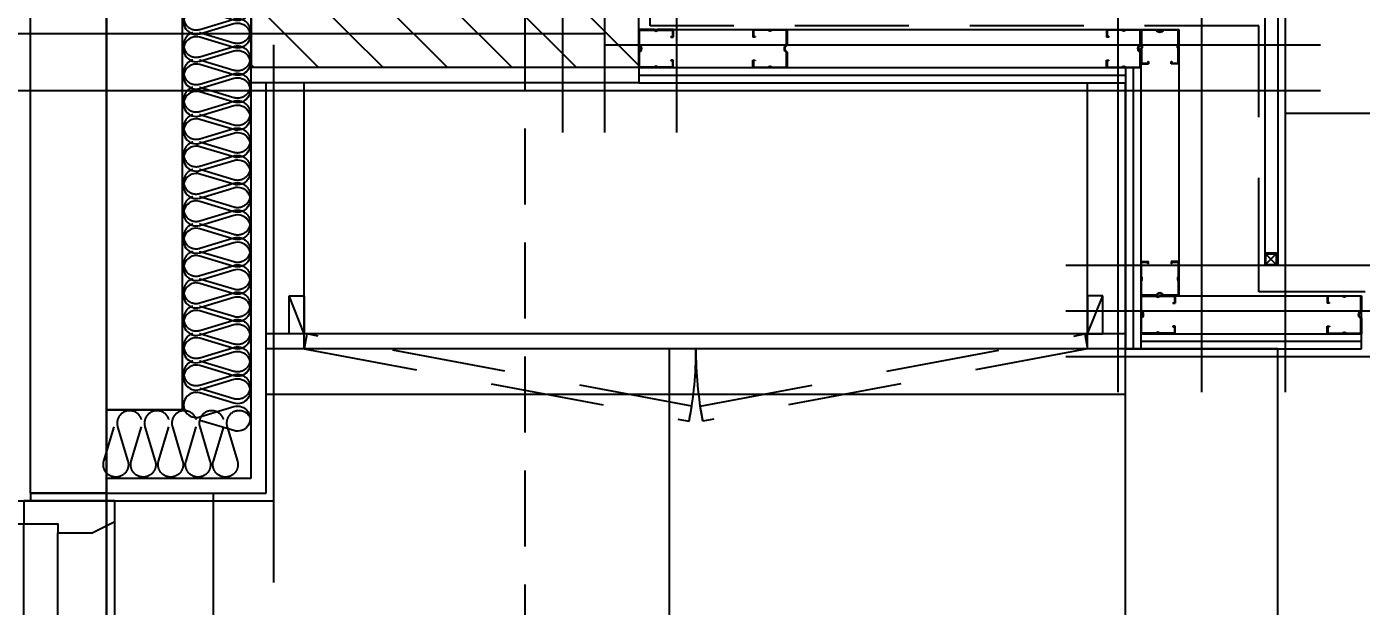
# Model space of a CAD drawing. Header units: millimetres. Extents: x 0 to 1390178, y 0 to 110113.
# Drawn here: x 701357 to 703112, y 24312 to 25075 of the extents above; entities that cross this region are included whole.
import ezdxf
from ezdxf.xclip import XClip

# ---------------------------------------------------------------- set-up
doc = ezdxf.new("R2010")
doc.units = ezdxf.units.MM
doc.header["$LTSCALE"] = 100
doc.header["$XCLIPFRAME"] = 0
for name, pattern in [('X - 단위세대 확장형$0$CEN', [62, 60, -1, 0, -1]), ('X - 단위세대 확장형$0$HID', [1.5, 1, -0.5]), ('X - 단위세대 확장형$0$X-25$0$HD', [2.5, 1.5, -1]), ('X - 단위세대 확장형$0$X-25$0$HID', [2.3, 1.5, -0.8]), ('X - 평면도$0$CEN', [62, 60, -1, 0, -1])]:
    doc.linetypes.add(name, pattern=pattern)
doc.layers.get('DEFPOINTS').update_dxf_attribs({"color": 145})
for name, color, linetype in [('DIM', 7, 'Continuous'), ('SYM', 7, 'Continuous'), ('X - 단위세대 확장형$0$A-CEN', 1, 'X - 단위세대 확장형$0$CEN'), ('X - 단위세대 확장형$0$A-ETC', 7, 'Continuous'), ('X - 단위세대 확장형$0$A-FIN', 8, 'Continuous'), ('X - 단위세대 확장형$0$A-INS', 9, 'Continuous'), ('X - 단위세대 확장형$0$A-TILE', 253, 'Continuous'), ('X - 단위세대 확장형$0$A-WALB', 3, 'Continuous'), ('X - 단위세대 확장형$0$AA-EL-PCN4', 4, 'Continuous'), ('X - 단위세대 확장형$0$AA-WAXM-CONC', 2, 'Continuous'), ('X - 단위세대 확장형$0$AA-XXXX-CNTL', 1, 'X - 단위세대 확장형$0$CEN'), ('X - 단위세대 확장형$0$AA-XXXX-FUR', 8, 'Continuous'), ('X - 단위세대 확장형$0$AA-XXXX-PATT', 8, 'Continuous'), ('X - 단위세대 확장형$0$X-25$0$AA-DETL-PCN9', 9, 'Continuous'), ('X - 단위세대 확장형$0$X-25$0$AA-FFXM-SANI', 4, 'Continuous'), ('X - 단위세대 확장형$0$X-25$0$AA-XXXX-FINL', 6, 'Continuous'), ('X - 단위세대 확장형$0$결로방지단열재', 7, 'X - 단위세대 확장형$0$HID'), ('X - 평면도$0$AA-XXXX-CNTL', 1, 'X - 평면도$0$CEN')]:
    doc.layers.add(name, color=color, linetype=linetype)
doc.layers.add('X - 단위세대 확장형$0$A-door', color=4, linetype='Continuous', lineweight=25)
doc.layers.add('X - 단위세대 확장형$0$A-MC', color=171, linetype='Continuous', plot=False)
doc.styles.add('HAUD01', font='Dotum.ttf')
doc.dimstyles.new('HAUD-80', dxfattribs={"dimscale": 100, "dimtxt": 2.5, "dimasz": 0.5, "dimexe": 0, "dimexo": 1.5, "dimgap": 1, "dimtad": 1, "dimdec": 0, "dimdsep": 46, "dimlunit": 6, "dimtxsty": 'HAUD01', "dimblk": 'Z_DOT', "dimcen": 2.5, "dimdle": 1.5, "dimclrd": 7, "dimclre": 7, "dimclrt": 4, "dimadec": 0, "dimazin": 0, "dimtfac": 1, "dimtdec": 0, "dimtix": 1, "dimtmove": 2, "dimatfit": 3, "dimfxl": 1, "dimtvp": 1, "dimtolj": 1, "dimtzin": 0, "dimarcsym": 0})

# ---------------------------------------------------------------- blocks, each defined once
blk = doc.blocks.new('X - 단위세대 확장형$0$A$C188F32DF')
at = {"layer": 'X - 단위세대 확장형$0$A-ETC', "color": 8, "linetype": 'Continuous'}
blk.add_line((-300, 809), (-314, 809), dxfattribs=at)
for points in [[(25, 825), (-315, 825)], [(25, 808), (-315, 808)], [(-300, 823), (-314, 823), (-300, 809), (-300, 823), (-314, 809), (-314, 823)]]:
    blk.add_lwpolyline(points, dxfattribs=at)
blk.add_lwpolyline([(-315, 808), (-315, 824), (-299, 824), (-299, 808)], close=True, dxfattribs=at)
at = {"layer": 'X - 단위세대 확장형$0$A-TILE'}
blk.add_line((-115, 835), (-115, 2285), dxfattribs=at)
at = {"layer": 'X - 단위세대 확장형$0$X-25$0$AA-FFXM-SANI', "color": 8, "linetype": 'X - 단위세대 확장형$0$X-25$0$HID'}
blk.add_lwpolyline([(-350, 2320), (-350, 800), (0, 800), (0, 0), (1020, 0), (1020, 2320)], close=True, dxfattribs=at)
blk = doc.blocks.new('X - 단위세대 확장형$0$insul1')
blk.add_lwpolyline([(0, 0.25, 1.344031), (0.35, 0.25), (0.2, 0.75, -1.344031), (0.55, 0.75), (0.4, 0.25)], format="xyb")
blk = doc.blocks.new('X - 단위세대 확장형$0$A$C6f67e9a2')
ref = blk.add_blockref('X - 단위세대 확장형$0$A$C188F32DF', (3545, -23987.5), dxfattribs=dict(xscale=-1, rotation=270))
XClip(ref).set_block_clipping_path([(264.9999999981, -934.8789080523), (1164.9999999981, 7747.5220021408)])
at = {"layer": 'X - 단위세대 확장형$0$A-INS'}
ref = blk.add_blockref('X - 단위세대 확장형$0$insul1', (2930, -22772.6), dxfattribs=dict(at, xscale=90, yscale=90, zscale=90, rotation=270, row_count=1, column_count=47, row_spacing=1.104405267309417e-29, column_spacing=36))
XClip(ref).set_block_clipping_path([(-0.0009299746, 0), (10.5546255809, 1)])
blk = doc.blocks.new('X - 단위세대 확장형$0$D2-1050')
at = {"layer": 'DEFPOINTS'}
for p, q in [((-150, 109), (-150, 209)), ((1140, 109), (1140, 209)), ((-40, 109), (-150, 109)), ((-40, 9), (-40, 109)), ((-40, 109), (-30, 109)), ((1030, 109), (1020, 109)), ((1030, 9), (1030, 109)), ((1030, 109), (1140, 109)), ((-40, 9), (-30, 9)), ((1030, 9), (1020, 9))]:
    blk.add_line(p, q, dxfattribs=at)
at = {"layer": 'X - 단위세대 확장형$0$A-door', "color": 8}
for p, q in [((-3, 120), (993, 120)), ((12, 45), (978, 45)), ((0, 0), (990, 0))]:
    blk.add_line(p, q, dxfattribs=at)
at = {"layer": 'X - 단위세대 확장형$0$A-door'}
for points in [[(-30, 0), (0, 0), (0, 45), (12, 45), (12, 90), (-3, 120), (-30, 120)], [(1020, 0), (990, 0), (990, 45), (978, 45), (978, 90), (993, 120), (1020, 120)], [(45, 0), (45, -990), (0, -990), (0, 0)]]:
    blk.add_lwpolyline(points, close=True, dxfattribs=at)
at = {"layer": 'X - 단위세대 확장형$0$A-door', "color": 1}
blk.add_arc((0, 0), 990, 270, 0, dxfattribs=at)
blk = doc.blocks.new('X - 단위세대 확장형$0$20220222-결로')
at = {"layer": 'X - 단위세대 확장형$0$결로방지단열재'}
blk.add_lwpolyline([(-15470, -730), (-15470, 740), (-14180, 740), (-14180, 2390), (-21220, 2390), (-21220, -730)], dxfattribs=at)
blk = doc.blocks.new('X - 단위세대 확장형$0$X-25$0$stud80')
at = {"layer": 'X - 단위세대 확장형$0$X-25$0$AA-DETL-PCN9', "color": 8}
for p, q in [((-25, 10.4), (-25, -10.1)), ((-4, 10.4), (-25, 10.4)), ((-24.2, -9.7), (-24.2, 9.6)), ((-24.2, 9.6), (-4.6, 9.6)), ((25, 10.4), (4, 10.4)), ((4.6, 9.6), (24.2, 9.6)), ((24.2, 9.6), (24.2, -9.7)), ((25, -10.1), (25, 10.4)), ((-25, -34.6), (-25, -14.1)), ((-25, -14.1), (-25, -34.6)), ((-24.2, -33.8), (-24.2, -14.5)), ((24.2, -14.5), (24.2, -33.8)), ((25, -34.6), (25, -14.1)), ((-25, -34.6), (-15, -34.6)), ((-15.8, -33.8), (-24.2, -33.8)), ((-15, -31.6), (-15.8, -31.6)), ((-15.8, -31.6), (-15.8, -33.8)), ((-15, -34.6), (-15, -31.6)), ((15.8, -31.6), (15, -31.6)), ((15, -31.6), (15, -34.6)), ((25, -34.6), (15, -34.6)), ((15.8, -31.6), (15.8, -33.8)), ((24.2, -33.8), (15.8, -33.8))]:
    blk.add_line(p, q, dxfattribs=at)
for centre, radius, start, end in [((0, 11.7), 4.99, 204.1092, 335.8908), ((0, 11.7), 4.19, 197.1847, 342.8153), ((-26.3, -12.1), 2.41, 303.8913, 56.1087), ((-26.3, -12.1), 3.21, 311.9045, 48.0955), ((26.3, -12.1), 3.21, 131.9045, 228.0955), ((26.3, -12.1), 2.41, 123.8913, 236.1087)]:
    blk.add_arc(centre, radius, start, end, dxfattribs=at)
blk = doc.blocks.new('X - 단위세대 확장형$0$X-25$0$C09014EF9')
at = {"layer": 'X - 단위세대 확장형$0$AA-XXXX-FUR', "color": 1, "linetype": 'ByBlock', "ltscale": 2}
blk.add_line((20, 50), (0, 0), dxfattribs=at)
blk.add_lwpolyline([(0, 0), (20, 0), (20, 50), (0, 50)], close=True, dxfattribs=at)
blk = doc.blocks.new('X - 단위세대 확장형$0$A$C11416124')
at = {"layer": 'X - 단위세대 확장형$0$A-CEN'}
for p, q in [((4794.8, 1863.8), (3489.4, 1863.8)), ((4664.4, 988.9), (4664.4, 1863.8))]:
    blk.add_line(p, q, dxfattribs=at)
at = {"layer": 'X - 단위세대 확장형$0$A-ETC', "color": 8, "linetype": 'Continuous'}
for p, q in [((5059.4, 2568.8), (5059.4, 2858.8)), ((5069.4, 2568.8), (5069.4, 2858.8)), ((5079.4, 2548.8), (5079.4, 2858.8)), ((4709.4, 1908.8), (4729.4, 1908.8))]:
    blk.add_line(p, q, dxfattribs=at)
at = {"layer": 'X - 단위세대 확장형$0$A-FIN'}
for p, q in [((5059.4, 2548.8), (5059.4, 1418.8)), ((5079.4, 2548.8), (5079.4, 1418.8)), ((4729.4, 1908.8), (4729.4, 1398.8)), ((5079.4, 1468.8), (4729.4, 1468.8)), ((5269.4, 1418.8), (4729.4, 1418.8)), ((5269.4, 1208.8), (5269.4, 1418.8))]:
    blk.add_line(p, q, dxfattribs=at)
at = {"layer": 'X - 단위세대 확장형$0$A-INS'}
for p, q in [((5249.4, 1398.8), (3589.4, 1398.8)), ((5249.4, 1208.8), (5249.4, 1398.8))]:
    blk.add_line(p, q, dxfattribs=at)
at = {"layer": 'X - 단위세대 확장형$0$A-MC'}
for p, q in [((5089.4, 2470.2), (5089.4, 4394.3)), ((4794.8, 1808.8), (3489.4, 1808.8)), ((5386.6, 1428.8), (4679.4, 1428.8)), ((5279.4, 988.9), (5279.4, 1428.8))]:
    blk.add_line(p, q, dxfattribs=at)
at = {"layer": 'X - 단위세대 확장형$0$A-TILE'}
for p, q in [((5079.4, 2748.8), (5079.4, 2548.8)), ((6339.4, 2748.8), (5079.4, 2748.8)), ((5139.4, 2548.8), (5139.4, 1418.8)), ((5079.4, 1948.8), (6339.4, 1948.8)), ((5269.4, 1348.8), (6339.4, 1348.8))]:
    blk.add_line(p, q, dxfattribs=at)
at = {"layer": 'X - 단위세대 확장형$0$A-WALB'}
for p, q in [((4709.4, 1908.8), (3589.4, 1908.8)), ((4709.4, 1908.8), (4709.4, 1398.8)), ((4619.4, 1398.8), (4709.4, 1398.8))]:
    blk.add_line(p, q, dxfattribs=at)
at = {"layer": 'X - 단위세대 확장형$0$AA-EL-PCN4'}
blk.add_line((6359.4, 2548.8), (5079.4, 2548.8), dxfattribs=at)
at = {"layer": 'X - 단위세대 확장형$0$AA-WAXM-CONC'}
for p, q in [((5159.4, 1308.8), (3589.4, 1308.8)), ((5159.4, 1308.8), (5159.4, 1208.8)), ((5269.4, 1208.8), (5159.4, 1208.8)), ((5269.4, 1208.8), (5269.4, 1108.8)), ((5269.4, 1108.8), (3489.4, 1108.8))]:
    blk.add_line(p, q, dxfattribs=at)
at = {"layer": 'X - 단위세대 확장형$0$AA-XXXX-CNTL'}
for p, q in [((5029.4, 2470.2), (5029.4, 4394.3)), ((7109.4, 1208.8), (3489.4, 1208.8))]:
    blk.add_line(p, q, dxfattribs=at)
at = {"layer": 'X - 단위세대 확장형$0$AA-XXXX-FUR', "linetype": 'X - 단위세대 확장형$0$X-25$0$HD', "elevation": 0}
for points in [[(5059.7, 2495.3), (5079.4, 2498.8), (5174.4, 1992.7), (5154.7, 1989.2)], [(5059.7, 1472.3), (5079.4, 1468.8), (5174.4, 1974.9), (5154.7, 1978.4)]]:
    blk.add_lwpolyline(points, close=True, dxfattribs=at)
at = {"layer": 'X - 단위세대 확장형$0$AA-XXXX-FUR', "linetype": 'X - 단위세대 확장형$0$X-25$0$HD'}
for centre, start, end in [((5083.5, 2451), 269.4961, 281.2135), ((5083.5, 1516.6), 78.7865, 90.5039)]:
    blk.add_arc(centre, 467.2, start, end, dxfattribs=at)
at = {"xscale": -1}
blk.add_blockref('X - 단위세대 확장형$0$A$C188F32DF', (4654.4, 1923.8), dxfattribs=at)
at = {"layer": 'X - 단위세대 확장형$0$A-INS', "xscale": 90, "yscale": 90, "zscale": 90, "row_count": 1, "column_count": 44, "row_spacing": 1.104405267309417e-29, "column_spacing": 36}
blk.add_blockref('X - 단위세대 확장형$0$insul1', (3589.4, 1308.8), dxfattribs=at)
at = {"layer": 'X - 단위세대 확장형$0$A-INS'}
ref = blk.add_blockref('X - 단위세대 확장형$0$insul1', (5159.4, 1398.8), dxfattribs=dict(at, xscale=90.00000000000033, yscale=90.00000000000033, zscale=90.00000000000033, rotation=270, row_count=1, column_count=5, row_spacing=1.419949629397821e-29, column_spacing=36.00000000000007))
XClip(ref).set_block_clipping_path([(0, 0), (2.1111111111, 1)])
at = {"layer": 'X - 단위세대 확장형$0$X-25$0$AA-XXXX-FINL', "extrusion": (0, 0, -1), "rotation": 90}
blk.add_blockref('X - 단위세대 확장형$0$X-25$0$C09014EF9', (-5009.4, 1448.8), dxfattribs=at)
at = {"layer": 'X - 단위세대 확장형$0$AA-XXXX-PATT'}
h = blk.add_hatch(dxfattribs=at)
h.set_pattern_fill('_USER', color=256, scale=60, angle=45, style=0, pattern_type=0)
h.set_pattern_definition([(45, (-1057732.575, -55284.317), (-42.426407, 42.426407), [])])
h.paths.add_polyline_path([(6449.4, 2418.8), (7009.4, 2418.8), (7009.4, 2508.8), (6359.4, 2508.8), (6359.4, 1398.8), (6449.4, 1398.8)])
h.paths.add_polyline_path([(4709.4, 1908.8), (3589.4, 1908.8), (3589.4, 1818.8), (4619.4, 1818.8), (4619.4, 1398.8), (4709.4, 1398.8)])
at = {"layer": 'X - 단위세대 확장형$0$A-CEN'}
for p, q in [((4679.4, 1863.8), (4679.4, 2805.1)), ((4570, 2648.8), (5136.4, 2648.8))]:
    blk.add_line(p, q, dxfattribs=at)
at = {"layer": 'X - 단위세대 확장형$0$A-ETC', "color": 8, "linetype": 'Continuous'}
for p, q in [((5009.4, 2618.8), (5009.4, 2858.8)), ((5079.4, 2858.8), (5009.4, 2858.8)), ((4659.4, 1908.8), (4659.4, 2618.8)), ((4659.4, 2618.8), (5009.4, 2618.8)), ((4709.4, 1908.8), (4709.4, 2568.8)), ((4709.4, 2568.8), (5079.4, 2568.8)), ((4709.4, 2558.8), (5079.4, 2558.8)), ((4709.4, 2548.8), (5079.4, 2548.8)), ((4719.4, 1908.8), (4719.4, 2548.8)), ((4729.4, 1908.8), (4729.4, 2548.8)), ((4729.4, 1908.8), (4729.4, 2548.8))]:
    blk.add_line(p, q, dxfattribs=at)
at = {"layer": 'X - 단위세대 확장형$0$A-FIN'}
for p, q in [((5079.4, 2548.8), (4729.4, 2548.8)), ((5079.4, 2498.8), (4729.4, 2498.8))]:
    blk.add_line(p, q, dxfattribs=at)
at = {"layer": 'X - 단위세대 확장형$0$A-FIN', "elevation": 0}
blk.add_lwpolyline([(4969.4, 3608.8), (4969.4, 4208.8), (3669.4, 4208.8), (3669.4, 1958.8), (4619.4, 1958.8), (4619.4, 2758.8), (4969.4, 2758.8), (4969.4, 2858.8)], dxfattribs=at)
at = {"layer": 'X - 단위세대 확장형$0$A-MC'}
for p, q in [((4969.4, 2470.2), (4969.4, 4394.3)), ((4739.4, 988.9), (4739.4, 2805.1)), ((4570, 2758.8), (5136.4, 2758.8)), ((4570, 2538.8), (5136.4, 2538.8)), ((4794.8, 1958.8), (3489.4, 1958.8))]:
    blk.add_line(p, q, dxfattribs=at)
at = {"layer": 'X - 단위세대 확장형$0$X-25$0$AA-DETL-PCN9', "xscale": -1}
for p in [(5034.4, 2848.4), (4684.4, 2558.4), (4684.4, 2093.4)]:
    blk.add_blockref('X - 단위세대 확장형$0$X-25$0$stud80', p, dxfattribs=at)
at = {"layer": 'X - 단위세대 확장형$0$X-25$0$AA-DETL-PCN9', "xscale": -1.000000000000015, "rotation": 90}
blk.add_blockref('X - 단위세대 확장형$0$X-25$0$stud80', (4669.8, 2593.8), dxfattribs=at)
at = {"layer": 'X - 단위세대 확장형$0$X-25$0$AA-DETL-PCN9'}
for p, rotation in [((4999, 2593.8), 270), ((5034.4, 2579.2), 179.9999999999999), ((4684.4, 1919.2), 179.9999999999999)]:
    blk.add_blockref('X - 단위세대 확장형$0$X-25$0$stud80', p, dxfattribs=dict(at, rotation=rotation))
at = {"layer": 'X - 단위세대 확장형$0$X-25$0$AA-XXXX-FINL', "extrusion": (0, 0, -1), "xscale": -1.000000000000015, "rotation": 90}
blk.add_blockref('X - 단위세대 확장형$0$X-25$0$C09014EF9', (-5009.4, 2518.8), dxfattribs=at)
blk = doc.blocks.new('X - 단위세대 확장형', base_point=(-475.4, -286.7))
blk.add_blockref('X - 단위세대 확장형$0$A$C6f67e9a2', (45882, 64955.6))
at = {"layer": 'X - 단위세대 확장형$0$A-door', "xscale": -1, "rotation": 270}
blk.add_blockref('X - 단위세대 확장형$0$D2-1050', (48603, 39323.1), dxfattribs=at)
blk.add_blockref('X - 단위세대 확장형$0$20220222-결로', (70482, 39343.1))
ref = blk.add_blockref('X - 단위세대 확장형$0$A$C11416124', (47503.2, 45622.5), dxfattribs=dict(rotation=270))
XClip(ref).set_block_clipping_path([(4389.4068502223, 988.9141629766), (7109.4068502223, 9671.3150731698)])
blk = doc.blocks.new('X - 평면도', base_point=(-475.4, -286.7))
at = {"layer": 'X - 평면도$0$AA-XXXX-CNTL'}
blk.add_line((1056712, 42938.8), (1056712, 22495.2), dxfattribs=at)
blk = doc.blocks.new('Z_DOT')
at = {"layer": 'DIM', "color": 0}
for p, q in [((0, -3), (0, 3)), ((-3, 0), (3, 0))]:
    blk.add_line(p, q, dxfattribs=at)
for radius in [1.05, 0.525]:
    blk.add_circle((0, 0), radius, dxfattribs=at)
blk = doc.blocks.new('*D529')
at = {"layer": 'DEFPOINTS', "color": 0, "transparency": 16777216}
for p in [(701512.1, 26240.7), (700872.5, 22620.7), (701512.1, 22620.7)]:
    blk.add_point(p, dxfattribs=at)
at = {"layer": 'DIM', "color": 7, "lineweight": -2, "transparency": 16777216}
for p, q in [((701362.1, 26240.7), (700872.5, 26240.7)), ((700872.5, 26190.7), (700872.5, 22670.7)), ((701362.1, 22620.7), (700872.5, 22620.7))]:
    blk.add_line(p, q, dxfattribs=at)
at = {"layer": 'DIM', "color": 7, "lineweight": -2, "transparency": 16777216, "xscale": 50, "yscale": 50, "zscale": 50}
for p, rotation in [((700872.5, 26240.7), 90), ((700872.5, 22620.7), 270)]:
    blk.add_blockref('Z_DOT', p, dxfattribs=dict(at, rotation=rotation))
at = {"layer": 'DIM', "color": 4, "transparency": 16777216, "insert": (700623.3, 24430.7), "char_height": 250, "attachment_point": 5, "rotation": 90, "style": 'HAUD01'}
blk.add_mtext('\\A1;3,620', dxfattribs=at)

msp = doc.modelspace()

# ---------------------------------------------------------------- block references
at = {"layer": 'SYM'}
ref = msp.add_blockref('X - 단위세대 확장형', (652274.7, -16179.1), dxfattribs=at)
XClip(ref).set_block_clipping_path([(27286.2339647645, 22495.2025850526), (88213.6007378809, 68689.6277392105)])

# ---------------------------------------------------------------- next in the draw order: block references
ref = msp.add_blockref('X - 평면도', (-355725.3, -16179.1))
XClip(ref).set_block_clipping_path([(1027249.9161542748, 15892.4151621381), (1111249.9161542747, 75292.4151621381)])

# ---------------------------------------------------------------- next in the draw order: dimensions: what is measured, and where the dimension line sits
at = {"layer": 'DIM'}
dim = msp.add_linear_dim(base=(700872.5, 22620.7), p1=(701512.1, 26240.7), p2=(701512.1, 22620.7), angle=90, dimstyle='HAUD-80', override={"dimscale": 100}, dxfattribs=at)
dim.commit()
dim.dimension.update_dxf_attribs({"geometry": '*D529', "text_midpoint": (700623.3, 24430.7)})

doc.saveas('drawing.dxf')
